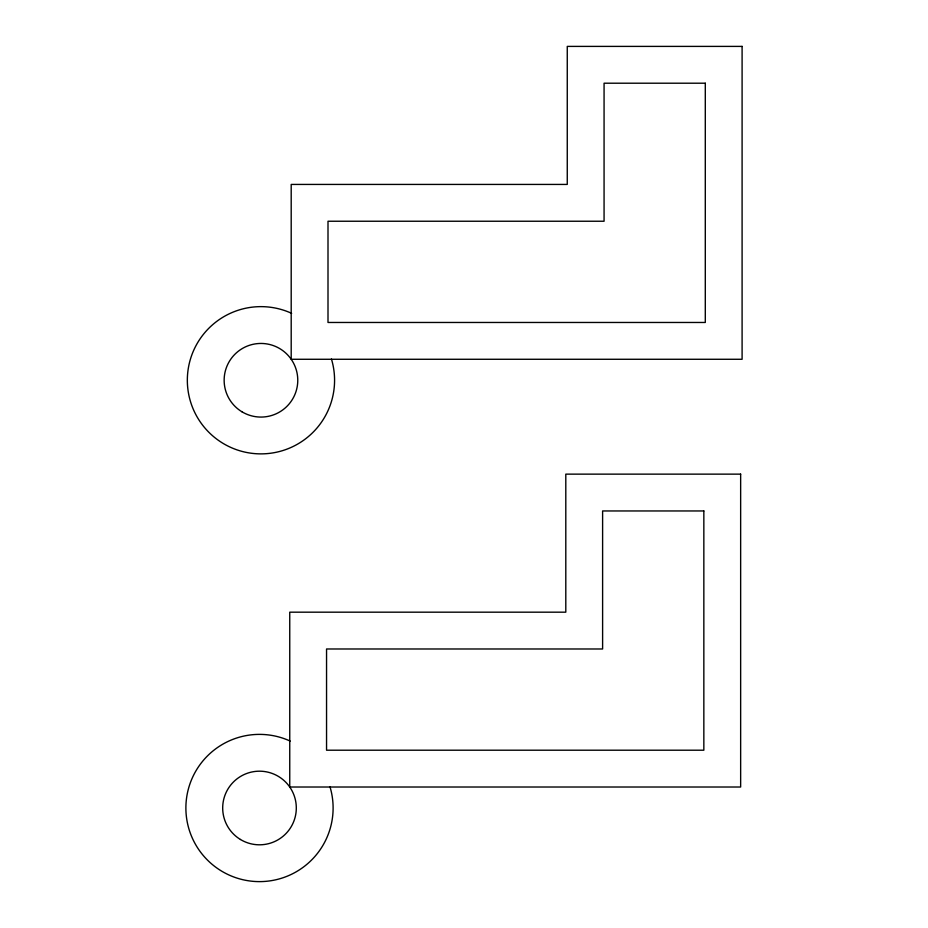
<?xml version="1.0" encoding="UTF-8"?>
<svg xmlns="http://www.w3.org/2000/svg" width="928" height="928" viewBox="0 0 928 928"><rect width="100%" height="100%" fill="white"/><g stroke="black" fill="none" stroke-linecap="round" stroke-linejoin="round"><path stroke-width="1.39" d="M329.985 786.782A73.614 73.614 0 0 1 263.297 881.519A73.614 73.614 0 0 1 187.201 794.148A73.614 73.614 0 0 1 290.197 741.089M331.447 359.032A73.614 73.614 0 0 1 264.747 453.78A73.614 73.614 0 0 1 188.651 366.409A73.614 73.614 0 0 1 291.647 313.339M742.098 46.4L567.263 46.4L567.263 184.428L291.195 184.428L291.195 359.275L742.098 359.275L742.098 46.4M705.292 83.207L604.07 83.207L604.07 221.235L328.002 221.235L328.002 322.468L705.292 322.468L705.292 83.207M740.648 474.138L565.802 474.138L565.802 612.178L289.745 612.178L289.745 787.014L740.648 787.014L740.648 474.138M703.842 510.957L602.608 510.957L602.608 648.985L326.552 648.985L326.552 750.207L703.842 750.207L703.842 510.957M240.41 839.469A36.807 36.807 0 0 0 296.299 808.798A36.807 36.807 0 0 0 241.79 775.727A36.807 36.807 0 0 0 240.41 839.469M241.86 411.73A36.807 36.807 0 0 0 297.76 381.06A36.807 36.807 0 0 0 243.252 347.988A36.807 36.807 0 0 0 241.86 411.73"/></g></svg>
